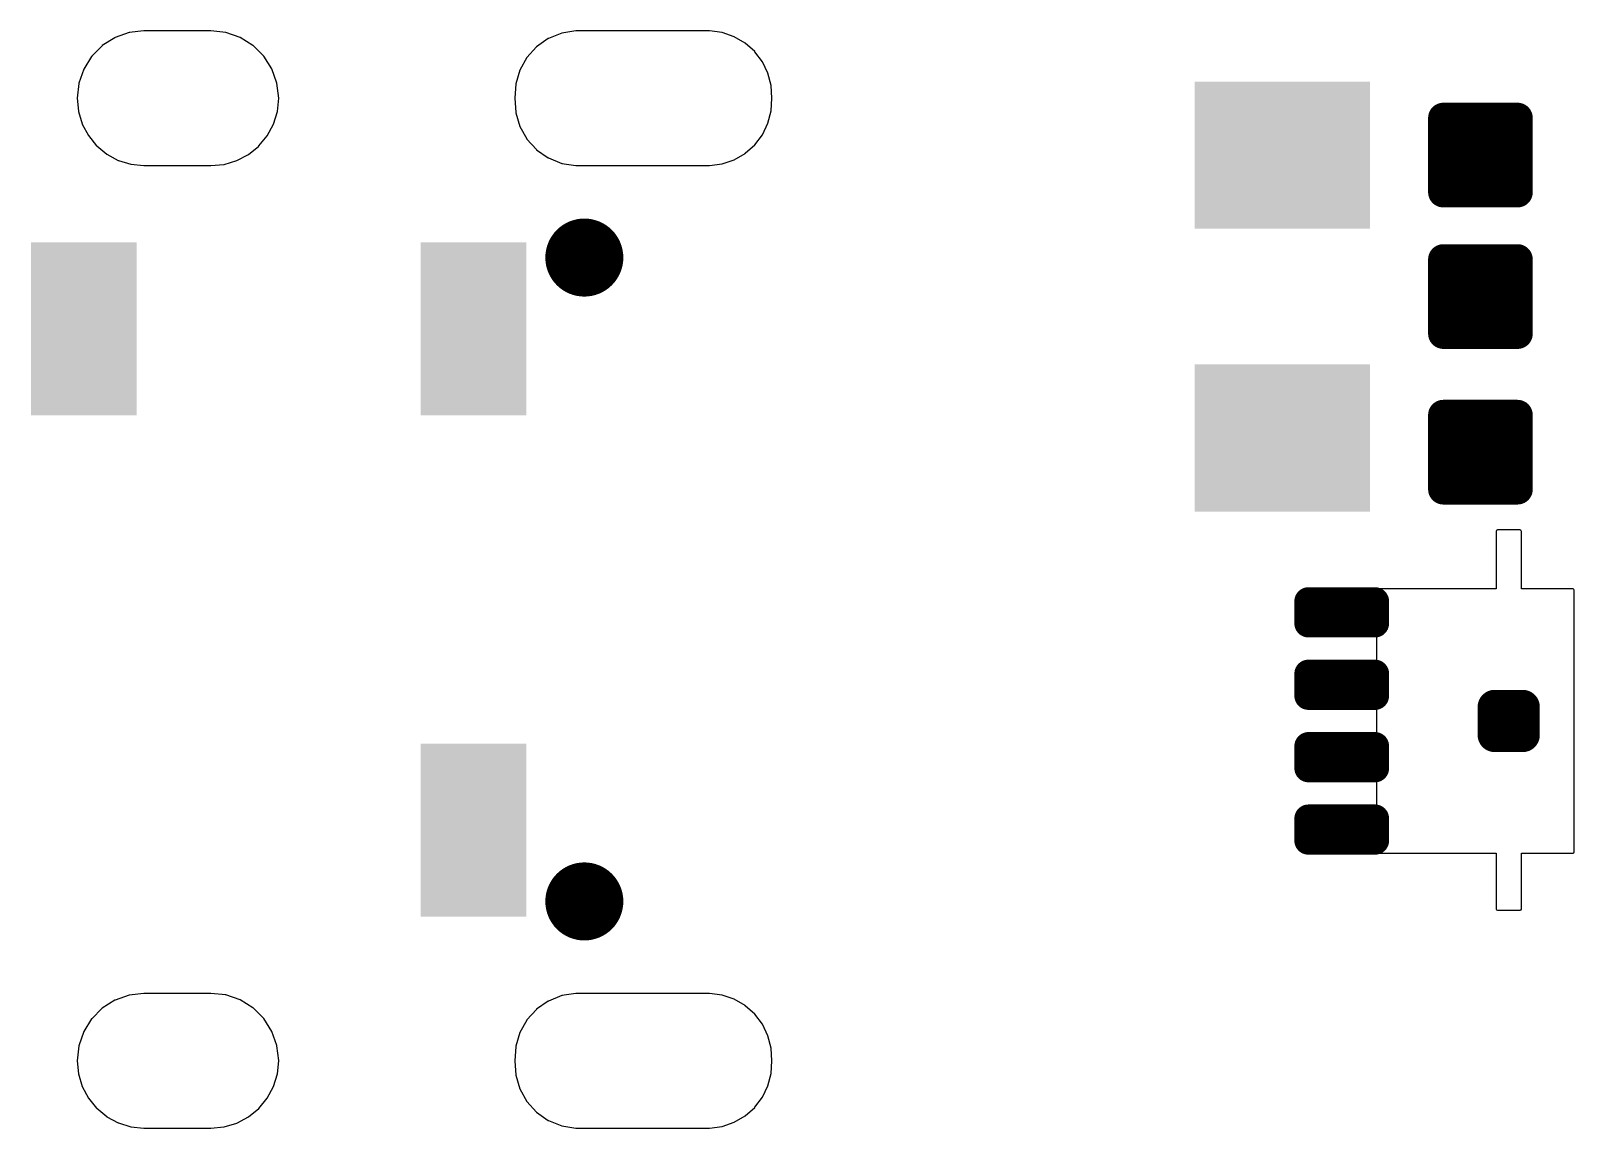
# Model space of a CAD drawing. Extents: x 1.7 to 90.8, y -4.9 to 4.9.
# Drawn here: x 1.71 to 15.57, y -4.92 to 4.92 of the extents above; entities that cross this region are included whole.
import ezdxf

# ---------------------------------------------------------------- set-up
doc = ezdxf.new("R2010")
doc.units = 0
doc.layers.add('16', color=132, linetype='CONTINUOUS')

# ---------------------------------------------------------------- blocks, each defined once
blk = doc.blocks.new('RECT')
blk.add_solid([(-0.5, -0.5), (0.5, -0.5), (-0.5, 0.5), (0.5, 0.5)])

msp = doc.modelspace()

# ---------------------------------------------------------------- linework, layer by layer
at = {"layer": '16'}
for p, q in [((2.4664, 4.8639), (2.3534, 4.7922)), ((2.4669, 4.8637), (2.4664, 4.8639)), ((2.4674, 4.8644), (2.4669, 4.8637)), ((2.5935, 4.9091), (2.4674, 4.8644)), ((2.5939, 4.9088), (2.5935, 4.9091)), ((2.5945, 4.9094), (2.5939, 4.9088)), ((2.7274, 4.9249), (2.5945, 4.9094)), ((2.7277, 4.9247), (2.7274, 4.9249)), ((2.728, 4.9249), (2.7277, 4.9247)), ((3.328, 4.9249), (2.728, 4.9249)), ((3.3282, 4.9247), (3.328, 4.9249)), ((3.3285, 4.9249), (3.3282, 4.9247)), ((3.4627, 4.9103), (3.3285, 4.9249)), ((3.463, 4.9099), (3.4627, 4.9103)), ((3.4637, 4.9101), (3.463, 4.9099)), ((3.5913, 4.8661), (3.4637, 4.9101)), ((3.5915, 4.8655), (3.5913, 4.8661)), ((3.5923, 4.8656), (3.5915, 4.8655)), ((3.7068, 4.7943), (3.5923, 4.8656)), ((6.3595, 4.8554), (6.2542, 4.782)), ((6.3601, 4.8552), (6.3595, 4.8554)), ((6.3605, 4.8559), (6.3601, 4.8552)), ((6.4795, 4.9041), (6.3605, 4.8559)), ((6.4799, 4.9038), (6.4795, 4.9041)), ((6.4805, 4.9044), (6.4799, 4.9038)), ((6.6072, 4.9249), (6.4805, 4.9044)), ((6.6075, 4.9246), (6.6072, 4.9249)), ((6.608, 4.9249), (6.6075, 4.9246)), ((7.808, 4.9249), (6.608, 4.9249)), ((7.8082, 4.9246), (7.808, 4.9249)), ((7.8087, 4.9249), (7.8082, 4.9246)), ((7.9209, 4.9094), (7.8087, 4.9249)), ((7.9212, 4.9089), (7.9209, 4.9094)), ((7.9218, 4.9092), (7.9212, 4.9089)), ((8.0289, 4.8721), (7.9218, 4.9092)), ((8.0291, 4.8716), (8.0289, 4.8721)), ((8.0298, 4.8717), (8.0291, 4.8716)), ((8.1275, 4.8144), (8.0298, 4.8717)), ((2.3525, 4.7916), (2.2583, 4.6966)), ((2.3531, 4.7915), (2.3525, 4.7916)), ((2.3534, 4.7922), (2.3531, 4.7915)), ((3.7069, 4.7937), (3.7068, 4.7943)), ((3.7077, 4.7936), (3.7069, 4.7937)), ((3.8035, 4.6986), (3.7077, 4.7936)), ((6.2534, 4.7813), (6.1671, 4.6863)), ((6.254, 4.7812), (6.2534, 4.7813)), ((6.2542, 4.782), (6.254, 4.7812)), ((8.1276, 4.8139), (8.1275, 4.8144)), ((8.1283, 4.8139), (8.1276, 4.8139)), ((8.213, 4.7386), (8.1283, 4.8139)), ((8.213, 4.7381), (8.213, 4.7386)), ((8.2137, 4.7379), (8.213, 4.7381)), ((8.2821, 4.6476), (8.2137, 4.7379)), ((2.1864, 4.5811), (2.1428, 4.4546)), ((2.187, 4.5813), (2.1864, 4.5811)), ((2.2576, 4.6957), (2.1869, 4.5821)), ((2.1869, 4.5821), (2.187, 4.5813)), ((2.2582, 4.6957), (2.2576, 4.6957)), ((2.2583, 4.6966), (2.2582, 4.6957)), ((3.8034, 4.698), (3.8035, 4.6986)), ((3.8042, 4.6977), (3.8034, 4.698)), ((3.8764, 4.5838), (3.8042, 4.6977)), ((3.8762, 4.5833), (3.8764, 4.5838)), ((3.8769, 4.5828), (3.8762, 4.5833)), ((3.922, 4.4557), (3.8769, 4.5828)), ((6.1665, 4.6854), (6.1035, 4.5735)), ((6.167, 4.6854), (6.1665, 4.6854)), ((6.1671, 4.6863), (6.167, 4.6854)), ((8.282, 4.6471), (8.2821, 4.6476)), ((8.2826, 4.6468), (8.282, 4.6471)), ((8.3321, 4.5449), (8.2826, 4.6468)), ((2.1425, 4.4536), (2.1281, 4.3205)), ((2.143, 4.4538), (2.1425, 4.4536)), ((2.1428, 4.4546), (2.143, 4.4538)), ((3.9217, 4.4552), (3.922, 4.4557)), ((3.9222, 4.4546), (3.9217, 4.4552)), ((3.9379, 4.3206), (3.9222, 4.4546)), ((6.0663, 4.4484), (6.0581, 4.3203)), ((6.0668, 4.4487), (6.0663, 4.4484)), ((6.103, 4.5725), (6.0665, 4.4495)), ((6.0665, 4.4495), (6.0668, 4.4487)), ((6.1036, 4.5727), (6.103, 4.5725)), ((6.1035, 4.5735), (6.1036, 4.5727)), ((8.3318, 4.5444), (8.3321, 4.5449)), ((8.3324, 4.544), (8.3318, 4.5444)), ((8.3611, 4.4343), (8.3324, 4.544)), ((2.1281, 4.3205), (2.1285, 4.3199)), ((2.1285, 4.3199), (2.1281, 4.3195)), ((2.1281, 4.3195), (2.1391, 4.2029)), ((3.9258, 4.202), (3.9379, 4.3195)), ((3.9375, 4.3202), (3.9379, 4.3206)), ((3.9379, 4.3195), (3.9375, 4.3202)), ((6.0581, 4.3203), (6.0584, 4.3199)), ((6.0584, 4.3199), (6.0581, 4.3197)), ((6.0581, 4.3197), (6.0663, 4.1916)), ((8.3607, 4.4339), (8.3611, 4.4343)), ((8.3612, 4.4334), (8.3607, 4.4339)), ((8.3679, 4.3203), (8.3612, 4.4334)), ((8.3612, 4.2066), (8.3679, 4.3197)), ((8.3677, 4.3201), (8.3679, 4.3203)), ((8.3679, 4.3197), (8.3677, 4.3201)), ((2.1391, 4.2029), (2.1396, 4.2024)), ((2.1396, 4.2024), (2.1393, 4.202)), ((2.1393, 4.202), (2.1728, 4.0897)), ((3.8909, 4.0882), (3.9256, 4.2011)), ((3.9254, 4.2017), (3.9258, 4.202)), ((3.9257, 4.2013), (3.9254, 4.2017)), ((3.9256, 4.2012), (3.9257, 4.2013)), ((3.9256, 4.2011), (3.9256, 4.2012)), ((6.0663, 4.1916), (6.0669, 4.191)), ((6.0669, 4.191), (6.0665, 4.1905)), ((6.0665, 4.1905), (6.103, 4.0675)), ((8.3324, 4.096), (8.3611, 4.2057)), ((8.3609, 4.2064), (8.3612, 4.2066)), ((8.3611, 4.2062), (8.3609, 4.2064)), ((8.3609, 4.2061), (8.3611, 4.2062)), ((8.3611, 4.2057), (8.3609, 4.2061)), ((2.1728, 4.0897), (2.1734, 4.0893)), ((2.1734, 4.0893), (2.1732, 4.0889)), ((2.1732, 4.0889), (2.228, 3.9853)), ((3.8344, 3.9834), (3.8905, 4.0873)), ((3.8904, 4.0878), (3.8908, 4.088)), ((3.8905, 4.0873), (3.8904, 4.0878)), ((3.8907, 4.0881), (3.8909, 4.0882)), ((3.8908, 4.088), (3.8907, 4.0881)), ((6.103, 4.0675), (6.1037, 4.067)), ((6.1037, 4.067), (6.1035, 4.0665)), ((6.1035, 4.0665), (6.1665, 3.9546)), ((8.2826, 3.9932), (8.3321, 4.0951)), ((8.3319, 4.0958), (8.3324, 4.096)), ((8.3321, 4.0951), (8.3319, 4.0958)), ((2.228, 3.9853), (2.2286, 3.985)), ((2.2286, 3.985), (2.2285, 3.9845)), ((2.2285, 3.9845), (2.3024, 3.8937)), ((2.3024, 3.8937), (2.3031, 3.8935)), ((2.3031, 3.8935), (2.3031, 3.893)), ((2.3031, 3.893), (2.3933, 3.8183)), ((3.6663, 3.8163), (3.7579, 3.8909)), ((3.7579, 3.8909), (3.758, 3.8916)), ((3.758, 3.8916), (3.7586, 3.8916)), ((3.7586, 3.8916), (3.8339, 3.9826)), ((3.8339, 3.9833), (3.8344, 3.9834)), ((3.8339, 3.9826), (3.8339, 3.9833)), ((6.1665, 3.9546), (6.1672, 3.9543)), ((6.1672, 3.9543), (6.1671, 3.9537)), ((6.1671, 3.9537), (6.2534, 3.8587)), ((8.1283, 3.8261), (8.213, 3.9014)), ((8.213, 3.9014), (8.2132, 3.9021)), ((8.2132, 3.9021), (8.2137, 3.9021)), ((8.2137, 3.9021), (8.2821, 3.9924)), ((8.2821, 3.9931), (8.2826, 3.9932)), ((8.2821, 3.9924), (8.2821, 3.9931)), ((2.3933, 3.8183), (2.3941, 3.8183)), ((2.3941, 3.8183), (2.3941, 3.8178)), ((2.3941, 3.8178), (2.4972, 3.7621)), ((2.4972, 3.7621), (2.4979, 3.7622)), ((2.4979, 3.7622), (2.4981, 3.7617)), ((2.4981, 3.7617), (2.61, 3.7273)), ((3.447, 3.7264), (3.5602, 3.7602)), ((3.5602, 3.7602), (3.5606, 3.7608)), ((3.5606, 3.7608), (3.5611, 3.7606)), ((3.5611, 3.7606), (3.6655, 3.8158)), ((3.6655, 3.8158), (3.6658, 3.8165)), ((3.6658, 3.8165), (3.6663, 3.8163)), ((6.2534, 3.8587), (6.2542, 3.8586)), ((6.2542, 3.8586), (6.2542, 3.858)), ((6.2542, 3.858), (6.3595, 3.7846)), ((6.3595, 3.7846), (6.3603, 3.7846)), ((6.3603, 3.7846), (6.3605, 3.7841)), ((6.3605, 3.7841), (6.4795, 3.7359)), ((7.9218, 3.7308), (8.0289, 3.7679)), ((8.0289, 3.7679), (8.0293, 3.7685)), ((8.0293, 3.7685), (8.0298, 3.7683)), ((8.0298, 3.7683), (8.1275, 3.8256)), ((8.1275, 3.8256), (8.1278, 3.8262)), ((8.1278, 3.8262), (8.1283, 3.8261)), ((2.61, 3.7273), (2.6107, 3.7275)), ((2.6107, 3.7275), (2.611, 3.7271)), ((2.611, 3.7271), (2.7275, 3.7151)), ((2.7275, 3.7151), (2.7278, 3.7153)), ((2.7278, 3.7153), (2.728, 3.7151)), ((2.728, 3.7151), (3.328, 3.7151)), ((3.328, 3.7151), (3.3283, 3.7153)), ((3.3283, 3.7153), (3.3285, 3.7151)), ((3.3285, 3.7151), (3.4461, 3.7262)), ((3.4461, 3.7262), (3.4466, 3.7267)), ((3.4466, 3.7267), (3.447, 3.7264)), ((6.4795, 3.7359), (6.4802, 3.7361)), ((6.4802, 3.7361), (6.4805, 3.7356)), ((6.4805, 3.7356), (6.6072, 3.7151)), ((6.6072, 3.7151), (6.6077, 3.7154)), ((6.6077, 3.7154), (6.608, 3.7151)), ((6.608, 3.7151), (7.808, 3.7151)), ((7.808, 3.7151), (7.8084, 3.7154)), ((7.8084, 3.7154), (7.8087, 3.7151)), ((7.8087, 3.7151), (7.9209, 3.7306)), ((7.9209, 3.7306), (7.9214, 3.7311)), ((7.9214, 3.7311), (7.9218, 3.7308)), ((14.8751, 0.4403), (14.8718, 0.4318)), ((14.8718, 0.4318), (14.8718, -0.0824)), ((14.8753, 0.4404), (14.8751, 0.4403)), ((14.8797, 0.4424), (14.8753, 0.4406)), ((14.8753, 0.4406), (14.8753, 0.4404)), ((14.884, 0.4444), (14.8797, 0.4424)), ((14.8842, 0.4443), (14.884, 0.4444)), ((14.8844, 0.4444), (14.8842, 0.4443)), ((15.0876, 0.4444), (14.8844, 0.4444)), ((15.0961, 0.4411), (15.0876, 0.4444)), ((15.0962, 0.4409), (15.0961, 0.4411)), ((15.0964, 0.4409), (15.0962, 0.4409)), ((15.0982, 0.4365), (15.0964, 0.4409)), ((15.1002, 0.4322), (15.0982, 0.4365)), ((15.1001, 0.432), (15.1002, 0.4322)), ((15.1002, 0.4318), (15.1001, 0.432)), ((15.1002, -0.0824), (15.1002, 0.4318)), ((13.8017, -0.0865), (13.7984, -0.095)), ((13.7984, -0.095), (13.7984, -2.445)), ((13.8019, -0.0864), (13.8017, -0.0865)), ((13.8063, -0.0844), (13.8019, -0.0862)), ((13.8019, -0.0862), (13.8019, -0.0864)), ((13.8106, -0.0824), (13.8063, -0.0844)), ((13.8108, -0.0825), (13.8106, -0.0824)), ((13.811, -0.0824), (13.8108, -0.0825)), ((14.8718, -0.0824), (13.811, -0.0824)), ((15.561, -0.0824), (15.1002, -0.0824)), ((15.5695, -0.0857), (15.561, -0.0824)), ((15.5696, -0.0859), (15.5695, -0.0857)), ((15.5698, -0.0859), (15.5696, -0.0859)), ((15.5716, -0.0903), (15.5698, -0.0859)), ((15.5736, -0.0946), (15.5716, -0.0903)), ((15.5735, -0.0948), (15.5736, -0.0946)), ((15.5736, -0.095), (15.5735, -0.0948)), ((15.5736, -2.445), (15.5736, -0.095)), ((13.7984, -2.445), (13.7985, -2.4452)), ((13.7985, -2.4452), (13.7984, -2.4454)), ((13.7984, -2.4454), (13.8004, -2.4497)), ((13.8004, -2.4497), (13.8022, -2.4541)), ((13.8022, -2.4541), (13.8024, -2.4541)), ((13.8024, -2.4541), (13.8025, -2.4543)), ((13.8025, -2.4543), (13.811, -2.4576)), ((13.811, -2.4576), (14.8718, -2.4576)), ((14.8718, -2.4576), (14.8718, -2.9556)), ((15.1002, -2.9556), (15.1002, -2.4576)), ((15.1002, -2.4576), (15.561, -2.4576)), ((15.561, -2.4576), (15.5612, -2.4575)), ((15.5612, -2.4575), (15.5614, -2.4576)), ((15.5614, -2.4576), (15.5657, -2.4556)), ((15.5657, -2.4556), (15.5701, -2.4538)), ((15.5701, -2.4536), (15.5703, -2.4535)), ((15.5701, -2.4538), (15.5701, -2.4536)), ((15.5703, -2.4535), (15.5736, -2.445)), ((14.8718, -2.9556), (14.8719, -2.9558)), ((14.8719, -2.9558), (14.8718, -2.956)), ((14.8718, -2.956), (14.8738, -2.9603)), ((14.8738, -2.9603), (14.8756, -2.9647)), ((14.8756, -2.9647), (14.8758, -2.9647)), ((14.8758, -2.9647), (14.8759, -2.9649)), ((14.8759, -2.9649), (14.8844, -2.9682)), ((14.8844, -2.9682), (15.0876, -2.9682)), ((15.0876, -2.9682), (15.0878, -2.9681)), ((15.0878, -2.9681), (15.088, -2.9682)), ((15.088, -2.9682), (15.0923, -2.9662)), ((15.0923, -2.9662), (15.0967, -2.9644)), ((15.0967, -2.9642), (15.0969, -2.9641)), ((15.0967, -2.9644), (15.0967, -2.9642)), ((15.0969, -2.9641), (15.1002, -2.9556)), ((2.5935, -3.7309), (2.4674, -3.7756)), ((2.5939, -3.7312), (2.5935, -3.7309)), ((2.5945, -3.7306), (2.5939, -3.7312)), ((2.7274, -3.7151), (2.5945, -3.7306)), ((2.7277, -3.7153), (2.7274, -3.7151)), ((2.728, -3.7151), (2.7277, -3.7153)), ((3.328, -3.7151), (2.728, -3.7151)), ((3.3282, -3.7153), (3.328, -3.7151)), ((3.3285, -3.7151), (3.3282, -3.7153)), ((3.4627, -3.7297), (3.3285, -3.7151)), ((3.463, -3.7301), (3.4627, -3.7297)), ((3.4637, -3.7299), (3.463, -3.7301)), ((3.5913, -3.7739), (3.4637, -3.7299)), ((6.4795, -3.7359), (6.3605, -3.7841)), ((6.4799, -3.7362), (6.4795, -3.7359)), ((6.4805, -3.7356), (6.4799, -3.7362)), ((6.6072, -3.7151), (6.4805, -3.7356)), ((6.6075, -3.7154), (6.6072, -3.7151)), ((6.608, -3.7151), (6.6075, -3.7154)), ((7.808, -3.7151), (6.608, -3.7151)), ((7.8082, -3.7154), (7.808, -3.7151)), ((7.8087, -3.7151), (7.8082, -3.7154)), ((7.9209, -3.7306), (7.8087, -3.7151)), ((7.9212, -3.7311), (7.9209, -3.7306)), ((7.9218, -3.7308), (7.9212, -3.7311)), ((8.0289, -3.7679), (7.9218, -3.7308)), ((2.3525, -3.8484), (2.2583, -3.9435)), ((2.3531, -3.8485), (2.3525, -3.8484)), ((2.3534, -3.8478), (2.3531, -3.8485)), ((2.4664, -3.7761), (2.3534, -3.8478)), ((2.4669, -3.7763), (2.4664, -3.7761)), ((2.4674, -3.7756), (2.4669, -3.7763)), ((3.5915, -3.7745), (3.5913, -3.7739)), ((3.5923, -3.7744), (3.5915, -3.7745)), ((3.7068, -3.8457), (3.5923, -3.7744)), ((3.7069, -3.8463), (3.7068, -3.8457)), ((3.7077, -3.8464), (3.7069, -3.8463)), ((3.8035, -3.9414), (3.7077, -3.8464)), ((6.2534, -3.8587), (6.1671, -3.9537)), ((6.254, -3.8588), (6.2534, -3.8587)), ((6.2542, -3.858), (6.254, -3.8588)), ((6.3595, -3.7846), (6.2542, -3.858)), ((6.3601, -3.7848), (6.3595, -3.7846)), ((6.3605, -3.7841), (6.3601, -3.7848)), ((8.0291, -3.7684), (8.0289, -3.7679)), ((8.0298, -3.7683), (8.0291, -3.7684)), ((8.1275, -3.8256), (8.0298, -3.7683)), ((8.1276, -3.8261), (8.1275, -3.8256)), ((8.1283, -3.8261), (8.1276, -3.8261)), ((8.213, -3.9014), (8.1283, -3.8261)), ((2.2576, -3.9443), (2.1869, -4.0579)), ((2.2582, -3.9443), (2.2576, -3.9443)), ((2.2583, -3.9435), (2.2582, -3.9443)), ((3.8034, -3.942), (3.8035, -3.9414)), ((3.8042, -3.9423), (3.8034, -3.942)), ((3.8764, -4.0562), (3.8042, -3.9423)), ((6.1665, -3.9546), (6.1035, -4.0665)), ((6.167, -3.9546), (6.1665, -3.9546)), ((6.1671, -3.9537), (6.167, -3.9546)), ((8.213, -3.9019), (8.213, -3.9014)), ((8.2137, -3.9021), (8.213, -3.9019)), ((8.2821, -3.9924), (8.2137, -3.9021)), ((8.282, -3.9929), (8.2821, -3.9924)), ((8.2826, -3.9932), (8.282, -3.9929)), ((8.3321, -4.0951), (8.2826, -3.9932)), ((2.1864, -4.0589), (2.1428, -4.1854)), ((2.187, -4.0587), (2.1864, -4.0589)), ((2.1869, -4.0579), (2.187, -4.0587)), ((3.8762, -4.0567), (3.8764, -4.0562)), ((3.8769, -4.0572), (3.8762, -4.0567)), ((3.922, -4.1843), (3.8769, -4.0572)), ((6.103, -4.0675), (6.0665, -4.1905)), ((6.1036, -4.0673), (6.103, -4.0675)), ((6.1035, -4.0665), (6.1036, -4.0673)), ((8.3318, -4.0956), (8.3321, -4.0951)), ((8.3324, -4.096), (8.3318, -4.0956)), ((8.3611, -4.2057), (8.3324, -4.096)), ((2.1425, -4.1865), (2.1281, -4.3195)), ((2.143, -4.1862), (2.1425, -4.1865)), ((2.1428, -4.1854), (2.143, -4.1862)), ((3.9217, -4.1848), (3.922, -4.1843)), ((3.9222, -4.1854), (3.9217, -4.1848)), ((3.9379, -4.3194), (3.9222, -4.1854)), ((6.0663, -4.1916), (6.0581, -4.3197)), ((6.0668, -4.1913), (6.0663, -4.1916)), ((6.0665, -4.1905), (6.0668, -4.1913)), ((8.3607, -4.2061), (8.3611, -4.2057)), ((8.3612, -4.2066), (8.3607, -4.2061)), ((8.3679, -4.3197), (8.3612, -4.2066)), ((2.1281, -4.3195), (2.1285, -4.3201)), ((2.1285, -4.3201), (2.1281, -4.3205)), ((2.1281, -4.3205), (2.1391, -4.4371)), ((3.9258, -4.438), (3.9379, -4.3205)), ((3.9375, -4.3198), (3.9379, -4.3194)), ((3.9379, -4.3205), (3.9375, -4.3198)), ((6.0581, -4.3197), (6.0584, -4.3201)), ((6.0584, -4.3201), (6.0581, -4.3203)), ((6.0581, -4.3203), (6.0663, -4.4484)), ((8.3324, -4.544), (8.3611, -4.4343)), ((8.3609, -4.4336), (8.3612, -4.4334)), ((8.3611, -4.4338), (8.3609, -4.4336)), ((8.3609, -4.4339), (8.3611, -4.4338)), ((8.3611, -4.4343), (8.3609, -4.4339)), ((8.3612, -4.4334), (8.3679, -4.3203)), ((8.3677, -4.3199), (8.3679, -4.3197)), ((8.3679, -4.3203), (8.3677, -4.3199)), ((2.1391, -4.4371), (2.1396, -4.4376)), ((2.1396, -4.4376), (2.1393, -4.438)), ((2.1393, -4.438), (2.1728, -4.5503)), ((2.1728, -4.5503), (2.1734, -4.5507)), ((2.1734, -4.5507), (2.1732, -4.5511)), ((2.1732, -4.5511), (2.228, -4.6547)), ((3.8344, -4.6567), (3.8905, -4.5527)), ((3.8904, -4.5522), (3.8908, -4.552)), ((3.8905, -4.5527), (3.8904, -4.5522)), ((3.8907, -4.5519), (3.8909, -4.5518)), ((3.8908, -4.552), (3.8907, -4.5519)), ((3.8909, -4.5518), (3.9256, -4.4389)), ((3.9254, -4.4383), (3.9258, -4.438)), ((3.9257, -4.4387), (3.9254, -4.4383)), ((3.9256, -4.4388), (3.9257, -4.4387)), ((3.9256, -4.4389), (3.9256, -4.4388)), ((6.0663, -4.4484), (6.0669, -4.449)), ((6.0669, -4.449), (6.0665, -4.4495)), ((6.0665, -4.4495), (6.103, -4.5725)), ((6.103, -4.5725), (6.1037, -4.573)), ((6.1037, -4.573), (6.1035, -4.5735)), ((6.1035, -4.5735), (6.1665, -4.6854)), ((8.2826, -4.6468), (8.3321, -4.5449)), ((8.3319, -4.5442), (8.3324, -4.544)), ((8.3321, -4.5449), (8.3319, -4.5442)), ((2.228, -4.6547), (2.2286, -4.655)), ((2.2286, -4.655), (2.2285, -4.6555)), ((2.2285, -4.6555), (2.3024, -4.7463)), ((3.7586, -4.7484), (3.8339, -4.6575)), ((3.8339, -4.6575), (3.8339, -4.6567)), ((3.8339, -4.6567), (3.8344, -4.6567)), ((6.1665, -4.6854), (6.1672, -4.6857)), ((6.1672, -4.6857), (6.1671, -4.6863)), ((6.1671, -4.6863), (6.2534, -4.7813)), ((8.2137, -4.7379), (8.2821, -4.6476)), ((8.2821, -4.6469), (8.2826, -4.6468)), ((8.2821, -4.6476), (8.2821, -4.6469)), ((2.3024, -4.7463), (2.3031, -4.7465)), ((2.3031, -4.7465), (2.3031, -4.747)), ((2.3031, -4.747), (2.3933, -4.8217)), ((2.3933, -4.8217), (2.3941, -4.8217)), ((2.3941, -4.8217), (2.3941, -4.8223)), ((2.3941, -4.8223), (2.4972, -4.8779)), ((3.5611, -4.8794), (3.6655, -4.8242)), ((3.6655, -4.8242), (3.6658, -4.8235)), ((3.6658, -4.8235), (3.6663, -4.8237)), ((3.6663, -4.8237), (3.7579, -4.7491)), ((3.7579, -4.7491), (3.758, -4.7484)), ((3.758, -4.7484), (3.7586, -4.7484)), ((6.2534, -4.7813), (6.2542, -4.7814)), ((6.2542, -4.7814), (6.2542, -4.782)), ((6.2542, -4.782), (6.3595, -4.8554)), ((8.0298, -4.8717), (8.1275, -4.8144)), ((8.1275, -4.8144), (8.1278, -4.8138)), ((8.1278, -4.8138), (8.1283, -4.8139)), ((8.1283, -4.8139), (8.213, -4.7386)), ((8.213, -4.7386), (8.2132, -4.7379)), ((8.2132, -4.7379), (8.2137, -4.7379)), ((2.4972, -4.8779), (2.4979, -4.8778)), ((2.4979, -4.8778), (2.4981, -4.8783)), ((2.4981, -4.8783), (2.61, -4.9127)), ((2.61, -4.9127), (2.6107, -4.9125)), ((2.6107, -4.9125), (2.611, -4.9129)), ((2.611, -4.9129), (2.7275, -4.9249)), ((2.7275, -4.9249), (2.7278, -4.9247)), ((2.7278, -4.9247), (2.728, -4.9249)), ((2.728, -4.9249), (3.328, -4.9249)), ((3.328, -4.9249), (3.3283, -4.9247)), ((3.3283, -4.9247), (3.3285, -4.9249)), ((3.3285, -4.9249), (3.4461, -4.9138)), ((3.4461, -4.9138), (3.4466, -4.9133)), ((3.4466, -4.9133), (3.447, -4.9136)), ((3.447, -4.9136), (3.5602, -4.8798)), ((3.5602, -4.8798), (3.5606, -4.8792)), ((3.5606, -4.8792), (3.5611, -4.8794)), ((6.3595, -4.8554), (6.3603, -4.8554)), ((6.3603, -4.8554), (6.3605, -4.8559)), ((6.3605, -4.8559), (6.4795, -4.9041)), ((6.4795, -4.9041), (6.4802, -4.9039)), ((6.4802, -4.9039), (6.4805, -4.9044)), ((6.4805, -4.9044), (6.6072, -4.9249)), ((6.6072, -4.9249), (6.6077, -4.9246)), ((6.6077, -4.9246), (6.608, -4.9249)), ((6.608, -4.9249), (7.808, -4.9249)), ((7.808, -4.9249), (7.8084, -4.9246)), ((7.8084, -4.9246), (7.8087, -4.9249)), ((7.8087, -4.9249), (7.9209, -4.9094)), ((7.9209, -4.9094), (7.9214, -4.9089)), ((7.9214, -4.9089), (7.9218, -4.9092)), ((7.9218, -4.9092), (8.0289, -4.8721)), ((8.0289, -4.8721), (8.0293, -4.8715)), ((8.0293, -4.8715), (8.0298, -4.8717))]:
    msp.add_line(p, q, dxfattribs=at)
for points, const_width in [([(14.4664, 4.1437, 1), (14.3302, 4.1437)], 0.1363), ([(14.3983, 4.2118, 1), (14.3983, 4.0756)], 0.1363), ([(15.1338, 4.1437, 1), (14.9976, 4.1437)], 0.1363), ([(15.0657, 4.0756, 1), (15.0657, 4.2118)], 0.1363), ([(14.3983, 4.0622, 1), (14.3983, 3.926)], 0.1363), ([(15.0657, 3.926, 1), (15.0657, 4.0622)], 0.1363), ([(14.3983, 3.8033, 1), (14.3983, 3.6671)], 0.1363), ([(15.0657, 3.6671, 1), (15.0657, 3.8033)], 0.1363), ([(14.3983, 3.5444, 1), (14.3983, 3.4082)], 0.1363), ([(15.0657, 3.4082, 1), (15.0657, 3.5444)], 0.1363), ([(14.3302, 3.4763, 1), (14.4664, 3.4763)], 0.1363), ([(14.9976, 3.4763, 1), (15.1338, 3.4763)], 0.1363), ([(6.683, 2.7148, 1), (6.683, 3.0652, 1), (6.683, 2.7148)], 0.3504), ([(14.4664, 2.8737, 1), (14.3302, 2.8737)], 0.1363), ([(14.3983, 2.9418, 1), (14.3983, 2.8056)], 0.1363), ([(15.1338, 2.8737, 1), (14.9976, 2.8737)], 0.1363), ([(15.0657, 2.8056, 1), (15.0657, 2.9418)], 0.1363), ([(14.3983, 2.7922, 1), (14.3983, 2.656)], 0.1363), ([(15.0657, 2.656, 1), (15.0657, 2.7922)], 0.1363), ([(14.3983, 2.5333, 1), (14.3983, 2.3971)], 0.1363), ([(15.0657, 2.3971, 1), (15.0657, 2.5333)], 0.1363), ([(14.3302, 2.2063, 1), (14.4664, 2.2063)], 0.1363), ([(14.3983, 2.2744, 1), (14.3983, 2.1382)], 0.1363), ([(14.9976, 2.2063, 1), (15.1338, 2.2063)], 0.1363), ([(15.0657, 2.1382, 1), (15.0657, 2.2744)], 0.1363), ([(14.4664, 1.4767, 1), (14.3302, 1.4767)], 0.1363), ([(14.3983, 1.5448, 1), (14.3983, 1.4086)], 0.1363), ([(15.1338, 1.4767, 1), (14.9976, 1.4767)], 0.1363), ([(15.0657, 1.4086, 1), (15.0657, 1.5448)], 0.1363), ([(14.3983, 1.3952, 1), (14.3983, 1.259)], 0.1363), ([(15.0657, 1.259, 1), (15.0657, 1.3952)], 0.1363), ([(14.3983, 1.1363, 1), (14.3983, 1.0001)], 0.1363), ([(15.0657, 1.0001, 1), (15.0657, 1.1363)], 0.1363), ([(14.3302, 0.8093, 1), (14.4664, 0.8093)], 0.1363), ([(14.3983, 0.8774, 1), (14.3983, 0.7412)], 0.1363), ([(14.9976, 0.8093, 1), (15.1338, 0.8093)], 0.1363), ([(15.0657, 0.7412, 1), (15.0657, 0.8774)], 0.1363), ([(13.1868, -0.1327, 1), (13.1868, -0.2589)], 0.1262), ([(13.2499, -0.1958, 1), (13.1237, -0.1958)], 0.1262), ([(13.8483, -0.1958, 1), (13.7221, -0.1958)], 0.1262), ([(13.7852, -0.2589, 1), (13.7852, -0.1327)], 0.1262), ([(13.1868, -0.3311, 1), (13.1868, -0.4573)], 0.1262), ([(13.7852, -0.4573, 1), (13.7852, -0.3311)], 0.1262), ([(13.1237, -0.3942, 1), (13.2499, -0.3942)], 0.1262), ([(13.7221, -0.3942, 1), (13.8483, -0.3942)], 0.1262), ([(13.1868, -0.7827, 1), (13.1868, -0.9089)], 0.1262), ([(13.2499, -0.8458, 1), (13.1237, -0.8458)], 0.1262), ([(13.8483, -0.8458, 1), (13.7221, -0.8458)], 0.1262), ([(13.7852, -0.9089, 1), (13.7852, -0.7827)], 0.1262), ([(13.1868, -0.9811, 1), (13.1868, -1.1073)], 0.1262), ([(13.7852, -1.1073, 1), (13.7852, -0.9811)], 0.1262), ([(13.1237, -1.0442, 1), (13.2499, -1.0442)], 0.1262), ([(13.7221, -1.0442, 1), (13.8483, -1.0442)], 0.1262), ([(14.8602, -1.0674, 1), (14.8602, -1.221)], 0.1537), ([(14.937, -1.1442, 1), (14.7834, -1.1442)], 0.1537), ([(15.1886, -1.1442, 1), (15.035, -1.1442)], 0.1537), ([(15.1118, -1.221, 1), (15.1118, -1.0674)], 0.1537), ([(14.8602, -1.319, 1), (14.8602, -1.4726)], 0.1537), ([(15.1118, -1.4726, 1), (15.1118, -1.319)], 0.1537), ([(13.1868, -1.4327, 1), (13.1868, -1.5589)], 0.1262), ([(13.2499, -1.4958, 1), (13.1237, -1.4958)], 0.1262), ([(13.8483, -1.4958, 1), (13.7221, -1.4958)], 0.1262), ([(13.7852, -1.5589, 1), (13.7852, -1.4327)], 0.1262), ([(14.7834, -1.3958, 1), (14.937, -1.3958)], 0.1537), ([(15.035, -1.3958, 1), (15.1886, -1.3958)], 0.1537), ([(13.1868, -1.6311, 1), (13.1868, -1.7573)], 0.1262), ([(13.1237, -1.6942, 1), (13.2499, -1.6942)], 0.1262), ([(13.7221, -1.6942, 1), (13.8483, -1.6942)], 0.1262), ([(13.7852, -1.7573, 1), (13.7852, -1.6311)], 0.1262), ([(13.1868, -2.0827, 1), (13.1868, -2.2089)], 0.1262), ([(13.2499, -2.1458, 1), (13.1237, -2.1458)], 0.1262), ([(13.8483, -2.1458, 1), (13.7221, -2.1458)], 0.1262), ([(13.7852, -2.2089, 1), (13.7852, -2.0827)], 0.1262), ([(13.1868, -2.2811, 1), (13.1868, -2.4073)], 0.1262), ([(13.1237, -2.3442, 1), (13.2499, -2.3442)], 0.1262), ([(13.7221, -2.3442, 1), (13.8483, -2.3442)], 0.1262), ([(13.7852, -2.4073, 1), (13.7852, -2.2811)], 0.1262), ([(6.683, -3.0652, 1), (6.683, -2.7148, 1), (6.683, -3.0652)], 0.3504)]:
    msp.add_lwpolyline(points, format="xyb", dxfattribs=dict(at, const_width=const_width))
for points, const_width in [([(15.0657, 4.1437), (14.3983, 4.1437)], 0.2725), ([(14.3983, 3.4763), (14.3983, 4.1437)], 0.2725), ([(15.0657, 4.1437), (15.0657, 3.4763)], 0.2725), ([(15.0657, 3.9941), (14.3983, 3.9941)], 0.2725), ([(14.3983, 3.7352), (15.0657, 3.7352)], 0.2725), ([(15.0657, 3.4763), (14.3983, 3.4763)], 0.2725), ([(15.0657, 2.8737), (14.3983, 2.8737)], 0.2725), ([(14.3983, 2.2063), (14.3983, 2.8737)], 0.2725), ([(15.0657, 2.8737), (15.0657, 2.2063)], 0.2725), ([(15.0657, 2.7241), (14.3983, 2.7241)], 0.2725), ([(14.3983, 2.4652), (15.0657, 2.4652)], 0.2725), ([(15.0657, 2.2063), (14.3983, 2.2063)], 0.2725), ([(14.3983, 0.8093), (14.3983, 1.4767)], 0.2725), ([(14.3983, 1.4767), (15.0657, 1.4767)], 0.2725), ([(15.0657, 1.4767), (15.0657, 0.8093)], 0.2725), ([(14.3983, 1.3271), (15.0657, 1.3271)], 0.2725), ([(15.0657, 1.0682), (14.3983, 1.0682)], 0.2725), ([(15.0657, 0.8093), (14.3983, 0.8093)], 0.2725), ([(13.1868, -0.1958), (13.7852, -0.1958)], 0.2524), ([(13.1868, -0.3942), (13.1868, -0.1958)], 0.2524), ([(13.7852, -0.1958), (13.7852, -0.3942)], 0.2524), ([(13.7852, -0.3942), (13.1868, -0.3942)], 0.2524), ([(13.1868, -0.8458), (13.7852, -0.8458)], 0.2524), ([(13.1868, -1.0442), (13.1868, -0.8458)], 0.2524), ([(13.7852, -0.8458), (13.7852, -1.0442)], 0.2524), ([(13.7852, -1.0442), (13.1868, -1.0442)], 0.2524), ([(14.8602, -1.1442), (15.1118, -1.1442)], 0.3073), ([(14.8602, -1.3958), (14.8602, -1.1442)], 0.3073), ([(15.1118, -1.1442), (15.1118, -1.3958)], 0.3073), ([(15.1118, -1.3958), (14.8602, -1.3958)], 0.3073), ([(13.1868, -1.4958), (13.7852, -1.4958)], 0.2524), ([(13.1868, -1.6942), (13.1868, -1.4958)], 0.2524), ([(13.7852, -1.4958), (13.7852, -1.6942)], 0.2524), ([(13.7852, -1.6942), (13.1868, -1.6942)], 0.2524), ([(13.7852, -2.1458), (13.1868, -2.1458)], 0.2524), ([(13.1868, -2.3442), (13.1868, -2.1458)], 0.2524), ([(13.7852, -2.1458), (13.7852, -2.3442)], 0.2524), ([(13.7852, -2.3442), (13.1868, -2.3442)], 0.2524)]:
    msp.add_lwpolyline(points, dxfattribs=dict(at, const_width=const_width))

# ---------------------------------------------------------------- block references
for p, xscale, yscale in [((12.954, 3.81), 1.5748, 1.3208), ((2.187, 2.25), 0.9508, 1.5508), ((5.687, 2.25), 0.9508, 1.5508), ((12.954, 1.27), 1.5748, 1.3208), ((5.687, -2.25), 0.9508, 1.5508)]:
    msp.add_blockref('RECT', p, dxfattribs=dict(at, xscale=xscale, yscale=yscale))

doc.saveas('drawing.dxf')
